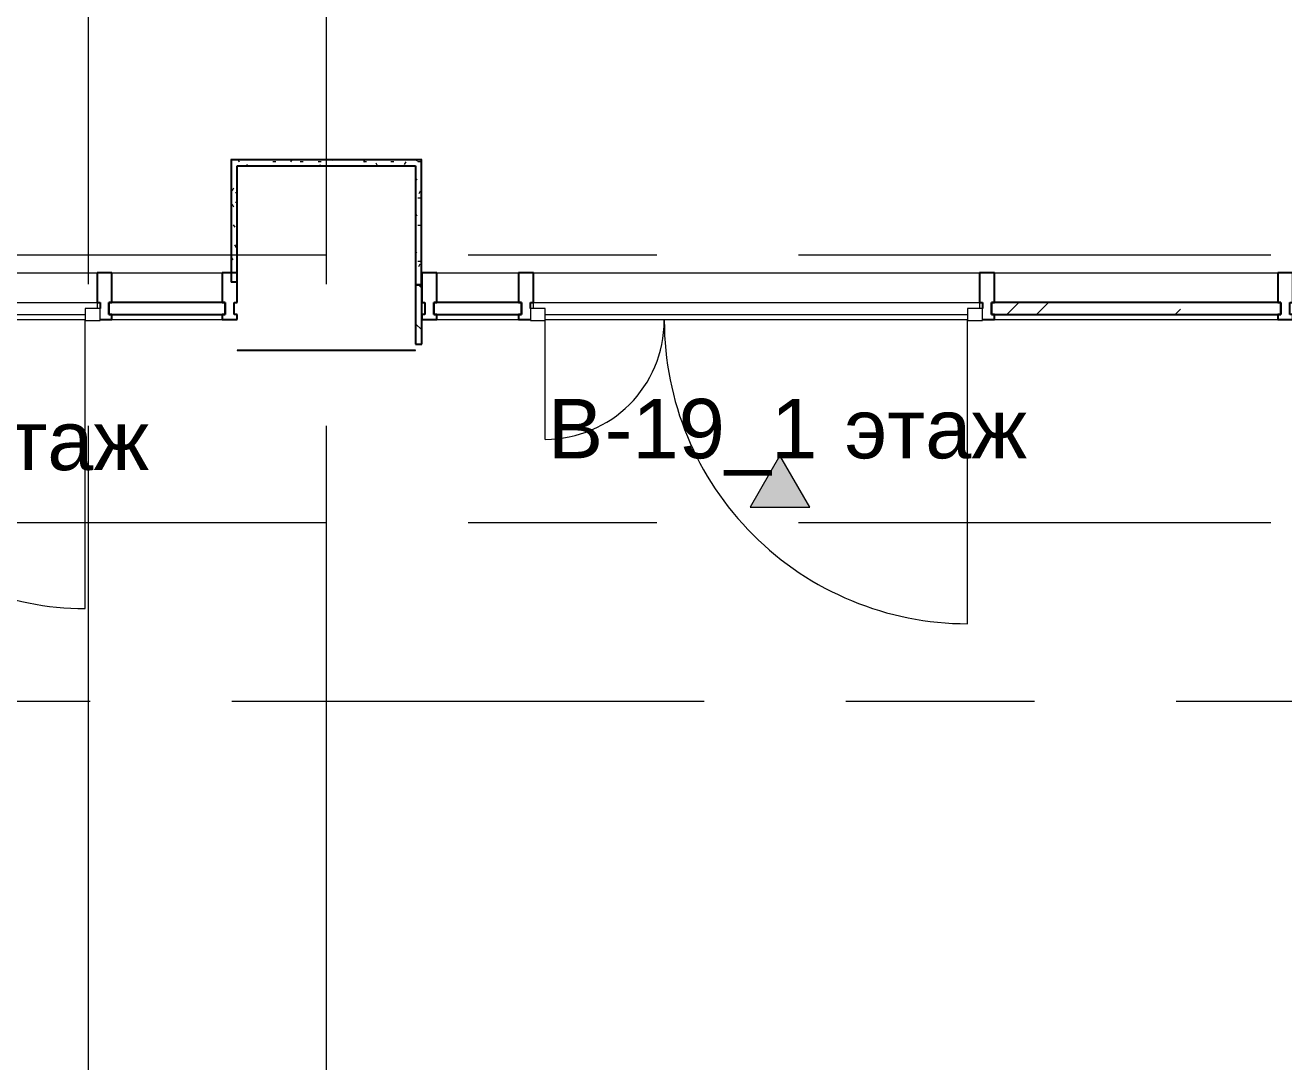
# Model space of a CAD drawing. Header units: millimetres. Extents: x 39286 to 136192, y -1987 to 27400.
# Drawn here: x 47447 to 51679, y 9287 to 12773 of the extents above; entities that cross this region are included whole.
import ezdxf

# ---------------------------------------------------------------- set-up
doc = ezdxf.new("R2010")
doc.units = ezdxf.units.MM
doc.linetypes.add('Осевая', pattern=[3175, 635, -476.25, 1587.5, -476.25])
for name, color, linetype, lineweight in [('A-DOOR', 7, 'Continuous', 9), ('A-DOOR-1', 7, 'Continuous', 13), ('A-GLAZ-CURT', 7, 'Continuous', 9), ('A-GLAZ-CURT-1', 7, 'Continuous', 25), ('A-GLAZ-CWMG', 7, 'Continuous', 9), ('A-GLAZ-CWMG-1', 7, 'Continuous', 25), ('G-ANNO-SYMB', 7, 'Continuous', 9), ('I-WALL', 7, 'Continuous', 9), ('Оси', 7, 'Continuous', 9), ('Оси-2', 7, 'Осевая', 9)]:
    doc.layers.add(name, color=color, linetype=linetype, lineweight=lineweight)
doc.layers.add('A-WALL-1', color=7, linetype='Continuous', lineweight=25, true_color=0x3c3c3c)
doc.layers.add('A-WALL-FNSH-2', color=7, linetype='Continuous', lineweight=13, true_color=0x3c3c3c)
doc.styles.add('Arial_1', font='arial.ttf', dxfattribs={"height": 200})
pattern_1 = [(0, (0, 0), (121.92, 30.48), [10.058, -81.382, 10.058, -81.382, -487.68]), (0, (0, 0), (121.92, 30.48), [-182.88, 10.058, -172.822, 10.058, -81.382, -213.36]), (0, (0, 0), (121.92, 30.48), [-457.2, 10.058, -50.902, 10.058, -142.342]), (120, (45.72, 15.24), (-87.356454, 90.345817), [10.058, -81.382, 10.058, -81.382, -487.68]), (120, (45.72, 15.24), (-87.356454, 90.345817), [-182.88, 10.058, -172.822, 10.058, -81.382, -213.36]), (120, (45.72, 15.24), (-87.356454, 90.345817), [-457.2, 10.058, -50.902, 10.058, -142.342]), (240, (60.96, 76.2), (-34.563546, -120.825817), [10.058, -81.382, 10.058, -81.382, -487.68]), (240, (60.96, 76.2), (-34.563546, -120.825817), [-182.88, 10.058, -172.822, 10.058, -81.382, -213.36]), (240, (60.96, 76.2), (-34.563546, -120.825817), [-457.2, 10.058, -50.902, 10.058, -142.342])]

# ---------------------------------------------------------------- blocks, each defined once
blk = doc.blocks.new('Прямоугольный импост - Импост структурный с накладкой - 160мм Темный-32467808-План разверток пом_ 1_38_ Этаж 1')
at = {"layer": 'A-GLAZ-CWMG-1'}
for p, q in [((-50, 40), (-50, 140)), ((-50, 140), (0, 140)), ((0, 140), (0, 40)), ((-40, 40), (-50, 40)), ((-50, -17), (-50, 0)), ((-50, 0), (-40, 0)), ((-40, 0), (-40, 40)), ((-10, 40), (-10, 0)), ((0, 40), (-10, 40)), ((-10, 0), (0, 0)), ((0, 0), (0, -17)), ((0, -17), (-50, -17))]:
    blk.add_line(p, q, dxfattribs=at)
blk = doc.blocks.new('Системная панель - Стекло - 40мм-32784007-План разверток пом_ 1_38_ Этаж 1')
at = {"layer": 'A-GLAZ-CURT-1'}
for p, q in [((147.5, 0), (-147.5, 0)), ((-147.5, 0), (-147.5, -40)), ((147.5, -40), (147.5, 0)), ((-147.5, -40), (147.5, -40))]:
    blk.add_line(p, q, dxfattribs=at)
blk = doc.blocks.new('Дверь_Витражная_остекление_ - В-19-32784442-План разверток пом_ 1_38_ Этаж 1')
at = {"layer": 'A-DOOR'}
for p, q in [((-710, 1040), (-710, 20)), ((710, 420), (710, 20))]:
    blk.add_line(p, q, dxfattribs=at)
for centre, radius, start, end in [((-710, 20), 1020, 360, 90), ((710, 20), 400, 90, 180)]:
    blk.add_arc(centre, radius, start, end, dxfattribs=at)
at = {"layer": 'A-DOOR-1'}
for p, q in [((-710, 20), (-760, 20)), ((-760, 20), (-760, -20)), ((-710, -20), (-710, 20)), ((760, 20), (710, 20)), ((710, 20), (710, -20)), ((760, -20), (760, 20)), ((-760, -20), (-710, -20)), ((710, -20), (760, -20))]:
    blk.add_line(p, q, dxfattribs=at)
blk = doc.blocks.new('Прямоугольный импост - Импост структурный с накладкой - 160мм Темный-32784438-План разверток пом_ 1_38_ Этаж 1')
at = {"layer": 'A-GLAZ-CWMG'}
for p, q in [((49156, 11940), (50656, 11940)), ((49156, 11820), (49156, 11840)), ((49156, 11840), (50656, 11840)), ((50656, 11840), (50656, 11820)), ((49196, 11800), (50616, 11800)), ((49196, 11783), (50616, 11783))]:
    blk.add_line(p, q, dxfattribs=at)
blk = doc.blocks.new('Системная панель - Стекло - 40мм-32784544-План разверток пом_ 1_38_ Этаж 1')
at = {"layer": 'A-GLAZ-CURT'}
h = blk.add_hatch(dxfattribs=at)
h.set_pattern_fill('FP_19', color=256, style=0, pattern_type=2)
h.set_pattern_definition([(225, (51282.5, 11700), (282.8427, -282.8427), [200, -600]), (225, (51482.5, 11800), (282.8427, -282.8427), [600, -200]), (225, (51082.5, 11900), (282.8427, -282.8427), [200, -600])])
h.paths.add_polyline_path([(-486.5, 0), (-486.5, -40), (486.5, -40), (486.5, 0), (32.1, 0)])
at = {"layer": 'A-GLAZ-CURT-1'}
for p, q in [((486.5, 0), (-486.5, 0)), ((-486.5, 0), (-486.5, -40)), ((486.5, -40), (486.5, 0)), ((-486.5, -40), (486.5, -40))]:
    blk.add_line(p, q, dxfattribs=at)
blk = doc.blocks.new('Прямоугольный импост - Импост структурный с накладкой - 160мм Темный-32784005-План разверток пом_ 1_38_ Этаж 1')
at = {"layer": 'A-GLAZ-CWMG'}
for p, q in [((48831, 11940), (49106, 11940)), ((48831, 11783), (49106, 11783))]:
    blk.add_line(p, q, dxfattribs=at)
blk = doc.blocks.new('Прямоугольный импост - Импост структурный с накладкой - 160мм Темный-30755836-План разверток пом_ 1_38_ Этаж 1')
at = {"layer": 'A-GLAZ-CWMG-1'}
for p, q in [((-25, 40), (-25, 140)), ((-25, 140), (25, 140)), ((25, 140), (25, 40)), ((-15, 40), (-25, 40)), ((-25, -17), (-25, 0)), ((-25, 0), (-15, 0)), ((-15, 0), (-15, 40)), ((15, 40), (15, 20)), ((25, 40), (15, 40)), ((15, -17), (-25, -17))]:
    blk.add_line(p, q, dxfattribs=at)
blk = doc.blocks.new('Прямоугольный импост - Импост структурный с накладкой - 160мм Темный-V68-План разверток пом_ 1_38_ Этаж 1')
at = {"layer": 'A-GLAZ-CWMG-1'}
for p, q in [((-25, 40), (-25, 140)), ((-25, 140), (25, 140)), ((25, 140), (25, 40)), ((-15, 40), (-25, 40)), ((-15, 20), (-15, 40)), ((15, 40), (15, 0)), ((25, 40), (15, 40)), ((15, 0), (25, 0)), ((25, 0), (25, -17)), ((25, -17), (-15, -17))]:
    blk.add_line(p, q, dxfattribs=at)
blk = doc.blocks.new('Прямоугольный импост - Импост структурный с накладкой - 160мм Темный-32784440-План разверток пом_ 1_38_ Этаж 1')
at = {"layer": 'A-GLAZ-CWMG'}
for p, q in [((50706, 11940), (51659, 11940)), ((50706, 11783), (51659, 11783))]:
    blk.add_line(p, q, dxfattribs=at)
blk = doc.blocks.new('Прямоугольный импост - Импост структурный с накладкой - 160мм Темный-30755843-План разверток пом_ 1_38_ Этаж 1')
at = {"layer": 'A-GLAZ-CWMG-1'}
for p, q in [((0, 140), (-50, 140)), ((-50, 140), (-50, 40)), ((0, 40), (0, 140)), ((-50, 40), (-40, 40)), ((-40, 0), (-50, 0)), ((-50, 0), (-50, -17)), ((-40, 40), (-40, 0)), ((-10, 0), (-10, 40)), ((-10, 40), (0, 40)), ((0, 0), (-10, 0)), ((0, -17), (0, 0)), ((-50, -17), (0, -17))]:
    blk.add_line(p, q, dxfattribs=at)
blk = doc.blocks.new('Дверь_Витражная_остекление_ - В-9-32786634-План разверток пом_ 1_38_ Этаж 1')
at = {"layer": 'A-DOOR'}
for p, q in [((-684.5, 989), (-684.5, 20)), ((684.5, 420), (684.5, 20))]:
    blk.add_line(p, q, dxfattribs=at)
for centre, radius, start, end in [((-684.5, 20), 969, 360, 90), ((684.5, 20), 400, 90, 180)]:
    blk.add_arc(centre, radius, start, end, dxfattribs=at)
at = {"layer": 'A-DOOR-1'}
for p, q in [((-684.5, 20), (-734.5, 20)), ((-734.5, 20), (-734.5, -20)), ((-684.5, -20), (-684.5, 20)), ((734.5, 20), (684.5, 20)), ((684.5, 20), (684.5, -20)), ((734.5, -20), (734.5, 20)), ((-734.5, -20), (-684.5, -20)), ((684.5, -20), (734.5, -20))]:
    blk.add_line(p, q, dxfattribs=at)
blk = doc.blocks.new('Прямоугольный импост - Импост структурный с накладкой - 160мм Темный-32786259-План разверток пом_ 1_38_ Этаж 1')
at = {"layer": 'A-GLAZ-CWMG'}
for p, q in [((46240, 11940), (47689, 11940)), ((46240, 11820), (46240, 11840)), ((46240, 11840), (47689, 11840)), ((47689, 11840), (47689, 11820)), ((46280, 11800), (47649, 11800)), ((46280, 11783), (47649, 11783))]:
    blk.add_line(p, q, dxfattribs=at)
blk = doc.blocks.new('Системная панель - Стекло - 40мм-32786365-План разверток пом_ 1_38_ Этаж 1')
at = {"layer": 'A-GLAZ-CURT-1'}
for p, q in [((195.5, 0), (-195.5, 0)), ((-195.5, 0), (-195.5, -40)), ((195.5, -40), (195.5, 0)), ((-195.5, -40), (195.5, -40))]:
    blk.add_line(p, q, dxfattribs=at)
blk = doc.blocks.new('Прямоугольный импост - Импост структурный с накладкой - 160мм Темный-32786261-План разверток пом_ 1_38_ Этаж 1')
at = {"layer": 'A-GLAZ-CWMG'}
for p, q in [((47739, 11940), (48110, 11940)), ((47739, 11783), (48110, 11783))]:
    blk.add_line(p, q, dxfattribs=at)
blk = doc.blocks.new('Фасад - Марка фасада_Указатель-25386507-План разверток пом_ 1_38_ Этаж 1')
at = {"layer": 'G-ANNO-SYMB'}
blk.add_hatch(color=256, dxfattribs=at).paths.add_polyline_path([(-1, 0), (0, 1.732), (1, 0), (0, 0)])
for p, q in [((0, 1.732), (-1, 0)), ((1, 0), (0, 1.732)), ((-1, 0), (0, 0)), ((0, 0), (1, 0))]:
    blk.add_line(p, q, dxfattribs=at)

msp = doc.modelspace()

# ---------------------------------------------------------------- hatches: boundary and pattern name
at = {"layer": 'I-WALL'}
h = msp.add_hatch(dxfattribs=at)
h.set_pattern_fill('FP_17', color=256, style=0, pattern_type=2)
h.set_pattern_definition(pattern_1)
h.paths.add_polyline_path([(48160, 12300), (48760, 12300), (48760, 12320), (48140, 12320), (48140, 12300)])
h = msp.add_hatch(dxfattribs=at)
h.set_pattern_fill('FP_17', color=256, style=0, pattern_type=2)
h.set_pattern_definition(pattern_1)
h.paths.add_polyline_path([(48760, 11900), (48780, 11900), (48780, 12320), (48760, 12320), (48760, 11951.3)])
h = msp.add_hatch(dxfattribs=at)
h.set_pattern_fill('FP_17', color=256, style=0, pattern_type=2)
h.set_pattern_definition(pattern_1)
h.paths.add_polyline_path([(48142.3, 11910), (48160, 11910), (48160, 12300), (48140, 12300), (48140, 11910)])
h = msp.add_hatch(dxfattribs=at)
h.set_pattern_fill('FP_2', color=256, style=0, pattern_type=2)
h.set_pattern_definition([(135, (0, 0), (-70.71068, -70.71068), [])])
h.paths.add_polyline_path([(48781, 11700), (48780, 11900), (48760, 11900), (48760, 11700)])

# ---------------------------------------------------------------- linework, layer by layer
at = {"layer": 'A-WALL-1'}
for p, q in [((48780, 12320), (48140, 12320)), ((48140, 12320), (48140, 11910)), ((48780, 11900), (48780, 12320)), ((48160, 12300), (48760, 12300)), ((48160, 11910), (48160, 12300)), ((48760, 12300), (48760, 11900)), ((48140, 11910), (48160, 11910)), ((48781, 11900), (48760, 11900)), ((48760, 11900), (48760, 11700)), ((48760, 11900), (48780, 11900)), ((48781, 11700), (48781, 11900)), ((48760, 11700), (48781, 11700))]:
    msp.add_line(p, q, dxfattribs=at)
at = {"layer": 'A-WALL-FNSH-2'}
for p, q in [((48781, 12321), (48139, 12321)), ((48139, 12321), (48139, 11910)), ((48781, 11900), (48781, 12321)), ((48139, 11910), (48140, 11910)), ((48780, 11900), (48780, 11900)), ((48760, 11680), (48160, 11680)), ((48160, 11680), (48160, 11679)), ((48760, 11679), (48760, 11680)), ((48160, 11679), (48760, 11679))]:
    msp.add_line(p, q, dxfattribs=at)
at = {"layer": 'Оси'}
for p, q in [((47660, 8290), (47660, 10790)), ((48460, 8290), (48460, 10790))]:
    msp.add_line(p, q, dxfattribs=at)
at = {"layer": 'Оси-2'}
for p, q in [((47660, 10790), (47660, 24898.1)), ((48460, 10790), (48460, 24898.1)), ((42586.3, 12000), (55651, 12000)), ((42586.3, 11100), (55651, 11100)), ((43856.3, 10500), (55651, 10500))]:
    msp.add_line(p, q, dxfattribs=at)

# ---------------------------------------------------------------- block references
at = {"layer": 'A-DOOR', "rotation": 180}
for name, p in [('Дверь_Витражная_остекление_ - В-9-32786634-План разверток пом_ 1_38_ Этаж 1', (46964.5, 11800)), ('Дверь_Витражная_остекление_ - В-19-32784442-План разверток пом_ 1_38_ Этаж 1', (49906, 11800))]:
    msp.add_blockref(name, p, dxfattribs=at)
at = {"layer": 'A-GLAZ-CURT', "rotation": 180}
for name, p in [('Системная панель - Стекло - 40мм-32786365-План разверток пом_ 1_38_ Этаж 1', (47924.5, 11800)), ('Системная панель - Стекло - 40мм-32784007-План разверток пом_ 1_38_ Этаж 1', (48968.5, 11800)), ('Системная панель - Стекло - 40мм-32784544-План разверток пом_ 1_38_ Этаж 1', (51182.5, 11800))]:
    msp.add_blockref(name, p, dxfattribs=at)
at = {"layer": 'A-GLAZ-CWMG'}
for name, p in [('Прямоугольный импост - Импост структурный с накладкой - 160мм Темный-32786259-План разверток пом_ 1_38_ Этаж 1', (0, 0)), ('Прямоугольный импост - Импост структурный с накладкой - 160мм Темный-32786261-План разверток пом_ 1_38_ Этаж 1', (0, 0)), ('Прямоугольный импост - Импост структурный с накладкой - 160мм Темный-30755843-План разверток пом_ 1_38_ Этаж 1', (48160, 11800)), ('Прямоугольный импост - Импост структурный с накладкой - 160мм Темный-32784005-План разверток пом_ 1_38_ Этаж 1', (0, 0)), ('Прямоугольный импост - Импост структурный с накладкой - 160мм Темный-32784438-План разверток пом_ 1_38_ Этаж 1', (0, 0)), ('Прямоугольный импост - Импост структурный с накладкой - 160мм Темный-32784440-План разверток пом_ 1_38_ Этаж 1', (0, 0)), ('Прямоугольный импост - Импост структурный с накладкой - 160мм Темный-30755843-План разверток пом_ 1_38_ Этаж 1', (51709, 11800))]:
    msp.add_blockref(name, p, dxfattribs=at)
at = {"layer": 'A-GLAZ-CWMG', "extrusion": (0, 0, -1)}
for name, p in [('Прямоугольный импост - Импост структурный с накладкой - 160мм Темный-30755836-План разверток пом_ 1_38_ Этаж 1', (-47714, 11800)), ('Прямоугольный импост - Импост структурный с накладкой - 160мм Темный-32467808-План разверток пом_ 1_38_ Этаж 1', (-48781, 11800)), ('Прямоугольный импост - Импост структурный с накладкой - 160мм Темный-V68-План разверток пом_ 1_38_ Этаж 1', (-49131, 11800)), ('Прямоугольный импост - Импост структурный с накладкой - 160мм Темный-30755836-План разверток пом_ 1_38_ Этаж 1', (-50681, 11800))]:
    msp.add_blockref(name, p, dxfattribs=at)
at = {"layer": 'G-ANNO-SYMB', "xscale": 99.99999999999993, "yscale": 99.99999999999993, "zscale": 99.99999999999993}
msp.add_blockref('Фасад - Марка фасада_Указатель-25386507-План разверток пом_ 1_38_ Этаж 1', (49984.9, 11152.3), dxfattribs=at)

# ---------------------------------------------------------------- texts
at = {"layer": 'G-ANNO-SYMB', "char_height": 200, "attachment_point": 1, "style": 'Arial_1'}
for s, insert, width in [('\\fArial|b0|i0|c204|p34|;В', (49204.1, 11516.1), 232.489), ('-19_1 ', (49395.9, 11516.1), 978.059), ('этаж', (50202.9, 11516.1), 761.603), ('этаж', (47251.2, 11476.4), 761.603)]:
    msp.add_mtext(s, dxfattribs=dict(at, insert=insert, width=width))

doc.saveas('drawing.dxf')
